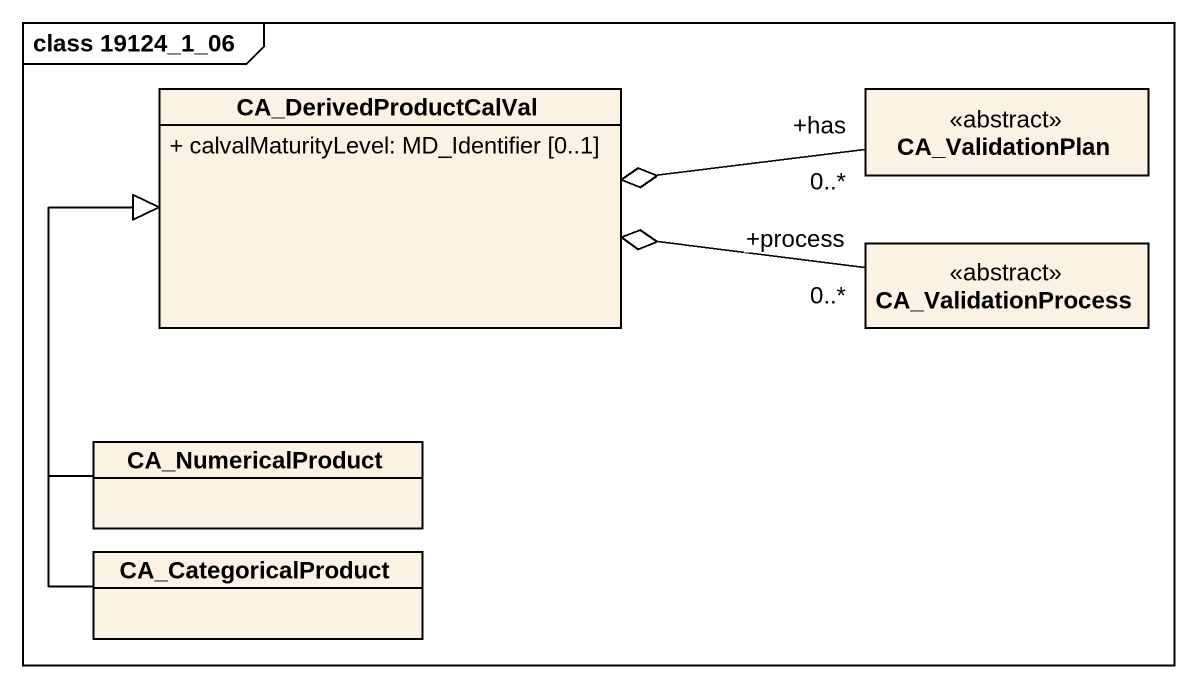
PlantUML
@startuml
mainframe class 19124_1_06
hide circle
hide empty members
skinparam classAttributeIconSize 0
class CA_DerivedProductCalVal {
  + calvalMaturityLevel: MD_Identifier [0..1]
}
class CA_ValidationPlan <<abstract>>
class CA_ValidationProcess <<abstract>>
class CA_NumericalProduct
class CA_CategoricalProduct
CA_ValidationPlan "+has\n0..*" -left-o CA_DerivedProductCalVal
CA_ValidationProcess "+process\n0..*" -left-o CA_DerivedProductCalVal
CA_NumericalProduct -up-|> CA_DerivedProductCalVal
CA_CategoricalProduct -up-|> CA_DerivedProductCalVal
@enduml
